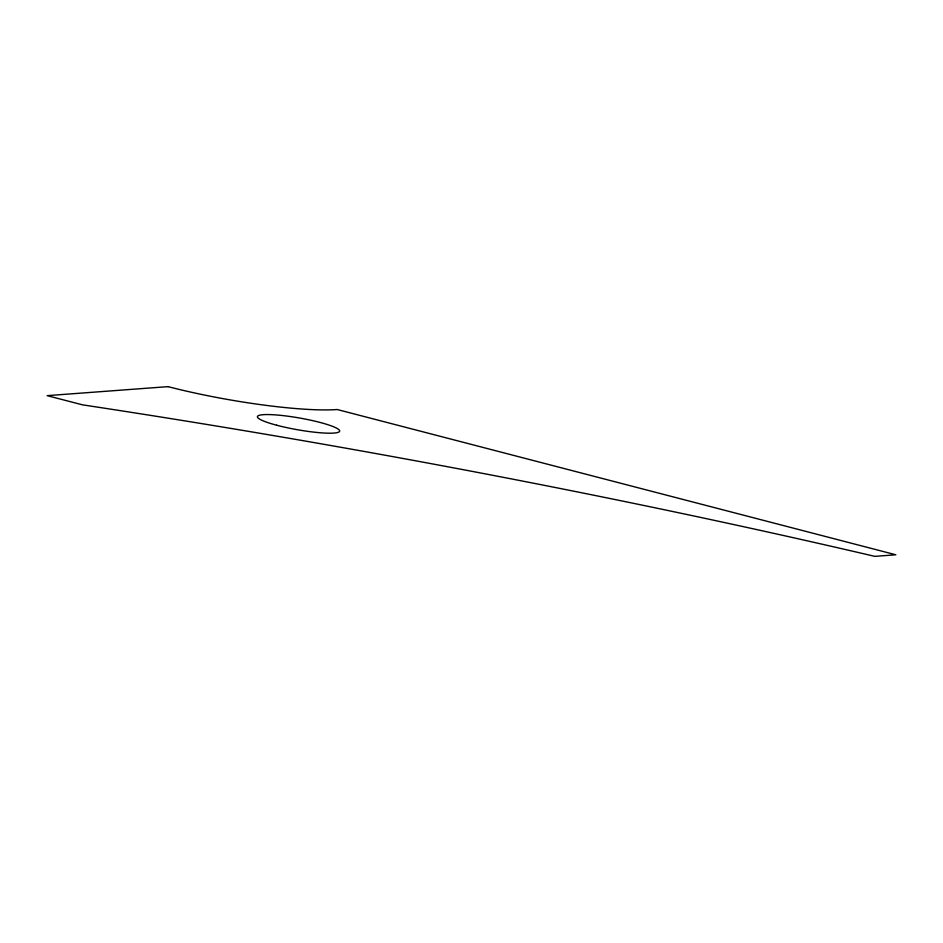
<?xml version="1.0" encoding="UTF-8"?>
<svg xmlns="http://www.w3.org/2000/svg" width="943" height="943" viewBox="0 0 943 943"><rect width="100%" height="100%" fill="white"/><g stroke="black" fill="none" stroke-linecap="round" stroke-linejoin="round"><path stroke-width="1.41" d="M168.054 386.642L47.15 395.647L82.513 404.842A1528.084 217.951 10 0 1 874.821 556.358L895.85 554.79L337.205 409.521A125.278 17.87 10 0 1 168.054 386.642M276.676 425.222A41.763 5.953 10 0 0 339.645 431.199A41.763 5.953 10 0 0 279.293 415.215A41.763 5.953 10 0 0 276.676 425.222"/></g></svg>
